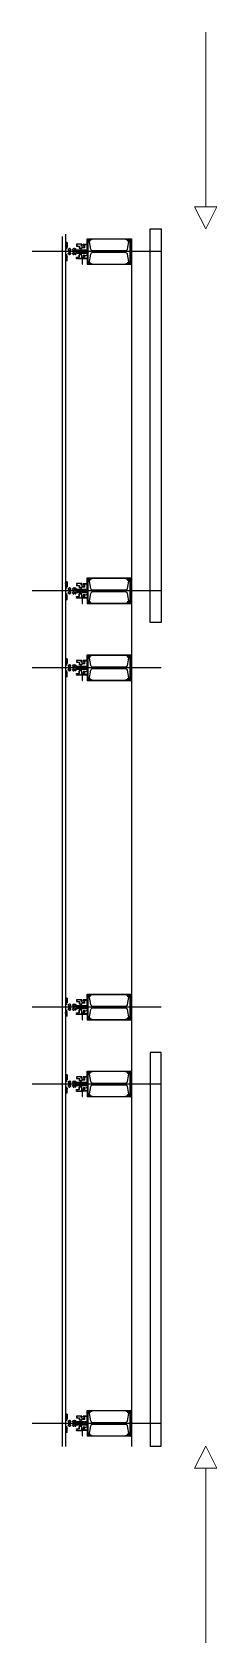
# Model space of a CAD drawing. Header units: metres. Extents: x -6536.4 to -6472.4, y -4878.1 to -4801.3.
# Drawn here: x -6523.16 to -6522.5, y -4844.53 to -4838.73 of the extents above; entities that cross this region are included whole.
import ezdxf

# ---------------------------------------------------------------- set-up
doc = ezdxf.new("R2010")
doc.units = ezdxf.units.M
doc.linetypes.add('plan alu +8.50$0$CACHE2', pattern=[4.7625, 3.175, -1.5875])
doc.layers.add('plan alu +8.50$0$A-MURS RIDEAUUX', color=150, linetype='Continuous', lineweight=25)
pattern_1 = [(45, (-9.6793684, 18.2487164), (-0.00088388348, 0.00088388348), []), (135, (-9.6793684, 18.2487164), (-0.00265165043, 0.00088388348), [0.003125, -0.001875])]

# ---------------------------------------------------------------- blocks, each defined once
blk = doc.blocks.new('*U657')
at = {"color": 0, "linetype": 'ByBlock'}
blk.add_lwpolyline([(0.0445, 0), (-0.0445, 0), (-0.0445, -0.0025, 0.366443), (-0.0424, -0.0049), (-0.009, -0.0105, -0.366443), (-0.0024, -0.0183), (-0.0024, -0.1341, -0.366443), (-0.009, -0.1419), (-0.0424, -0.1475, 0.366443), (-0.0445, -0.1499), (-0.0445, -0.1524), (0.0445, -0.1524), (0.0445, -0.1499, 0.366443), (0.0424, -0.1475), (0.009, -0.1419, -0.366443), (0.0024, -0.1341), (0.0024, -0.0183, -0.366443), (0.009, -0.0105), (0.0424, -0.0049, 0.366443), (0.0445, -0.0025)], format="xyb", close=True, dxfattribs=at)
blk = doc.blocks.new('plan alu +8.50$0$profil111')
at = {"linetype": 'ByBlock', "lineweight": -2}
h = blk.add_hatch(dxfattribs=at)
h.set_pattern_fill('ANSI38', color=0, scale=0.01, style=0)
h.set_pattern_definition(pattern_1)
h.paths.add_polyline_path([(-0.0303, -0.2358), (-0.0324, -0.2296), (-0.0203, -0.2296), (-0.0175, -0.2358)])
h.paths.add_polyline_path([(-0.0154, -0.2358), (-0.0175, -0.2358), (-0.0203, -0.2296), (-0.0154, -0.2296)])
h.paths.add_polyline_path([(-0.0303, -0.2358), (-0.0326, -0.2358), (-0.0326, -0.2296), (-0.0324, -0.2296)])
h = blk.add_hatch(dxfattribs=at)
h.set_pattern_fill('ANSI38', color=0, scale=0.01, style=0)
h.set_pattern_definition(pattern_1)
h.paths.add_polyline_path([(0.0303, -0.2358), (0.0324, -0.2296), (0.0203, -0.2296), (0.0175, -0.2358)])
h.paths.add_polyline_path([(0.0154, -0.2358), (0.0175, -0.2358), (0.0203, -0.2296), (0.0154, -0.2296)])
h.paths.add_polyline_path([(0.0303, -0.2358), (0.0326, -0.2358), (0.0326, -0.2296), (0.0324, -0.2296)])
at = {"color": 0, "linetype": 'plan alu +8.50$0$CACHE2', "lineweight": -2}
blk.add_line((0, 0.1089), (0, -0.3559), dxfattribs=at)
at = {"color": 0, "linetype": 'ByBlock', "lineweight": -2}
for p, q in [((-0.0457, 0), (0.0457, 0)), ((-0.0467, -0.1577), (-0.0467, -0.001)), ((-0.0447, -0.004), (-0.0447, -0.1427)), ((-0.0447, -0.004), (-0.0447, -0.0105)), ((-0.0447, -0.0105), (-0.0375, -0.0105)), ((-0.0427, -0.018), (-0.0447, -0.018)), ((0.0437, -0.003), (-0.0436, -0.003)), ((-0.0427, -0.012), (-0.0427, -0.018)), ((-0.0375, -0.012), (-0.0427, -0.012)), ((-0.0375, -0.0105), (-0.0375, -0.012)), ((0.0374, -0.0105), (0.0446, -0.0105)), ((0.0374, -0.012), (0.0374, -0.0105)), ((0.0426, -0.012), (0.0374, -0.012)), ((0.0426, -0.018), (0.0426, -0.012)), ((0.0446, -0.018), (0.0426, -0.018)), ((0.0446, -0.1427), (0.0446, -0.004)), ((0.0446, -0.0105), (0.0446, -0.004)), ((0.0466, -0.001), (0.0466, -0.1575)), ((-0.0052, -0.1577), (-0.0467, -0.1577)), ((-0.0447, -0.1427), (-0.0427, -0.1427)), ((-0.0375, -0.1502), (-0.0447, -0.1502)), ((-0.0447, -0.1502), (-0.0447, -0.1552)), ((-0.0445, -0.1554), (0.0444, -0.1554)), ((-0.0427, -0.1427), (-0.0427, -0.1487)), ((-0.0427, -0.1487), (-0.0375, -0.1487)), ((-0.0375, -0.1487), (-0.0375, -0.1502)), ((-0.026, -0.1579), (-0.026, -0.1725)), ((-0.0258, -0.1727), (-0.0227, -0.1727)), ((-0.0245, -0.1579), (-0.0245, -0.1665)), ((-0.0245, -0.171), (-0.0245, -0.1684)), ((-0.0142, -0.1667), (-0.0243, -0.1667)), ((-0.0243, -0.1682), (-0.0157, -0.1682)), ((-0.0243, -0.1712), (-0.0227, -0.1712)), ((-0.0225, -0.1714), (-0.0225, -0.1725)), ((-0.0175, -0.1725), (-0.0175, -0.1714)), ((-0.0173, -0.1712), (-0.0157, -0.1712)), ((-0.0142, -0.1727), (-0.0173, -0.1727)), ((-0.0155, -0.171), (-0.0155, -0.1684)), ((-0.014, -0.1669), (-0.014, -0.1725)), ((-0.005, -0.1579), (-0.005, -0.1935)), ((-0.0026, -0.1579), (-0.0026, -0.1585)), ((-0.0026, -0.1585), (-0.0023, -0.1585)), ((-0.0026, -0.1593), (-0.0026, -0.1601)), ((-0.0023, -0.1593), (-0.0026, -0.1593)), ((-0.0026, -0.1601), (-0.0023, -0.1601)), ((-0.0026, -0.1609), (-0.0026, -0.1617)), ((-0.0023, -0.1609), (-0.0026, -0.1609)), ((-0.0026, -0.1617), (-0.0023, -0.1617)), ((-0.0026, -0.1625), (-0.0026, -0.1633)), ((-0.0023, -0.1625), (-0.0026, -0.1625)), ((-0.0026, -0.1633), (-0.0023, -0.1633)), ((-0.0026, -0.1641), (-0.0026, -0.1649)), ((-0.0023, -0.1641), (-0.0026, -0.1641)), ((-0.0026, -0.1649), (-0.0023, -0.1649)), ((-0.0026, -0.1657), (-0.0026, -0.1665)), ((-0.0023, -0.1657), (-0.0026, -0.1657)), ((-0.0026, -0.1665), (-0.0023, -0.1665)), ((-0.0026, -0.1673), (-0.0026, -0.1681)), ((-0.0023, -0.1673), (-0.0026, -0.1673)), ((-0.0026, -0.1681), (-0.0023, -0.1681)), ((-0.0023, -0.1689), (-0.0026, -0.1689)), ((-0.0026, -0.1689), (-0.0026, -0.1697)), ((-0.0026, -0.1697), (-0.0023, -0.1697)), ((-0.0023, -0.1705), (-0.0026, -0.1705)), ((-0.0026, -0.1705), (-0.0026, -0.1713)), ((-0.0026, -0.1713), (-0.0023, -0.1713)), ((-0.0023, -0.1721), (-0.0026, -0.1721)), ((-0.0026, -0.1721), (-0.0026, -0.1729)), ((-0.0026, -0.1729), (-0.0023, -0.1729)), ((-0.0023, -0.1737), (-0.0026, -0.1737)), ((-0.0026, -0.1737), (-0.0026, -0.174)), ((0.0024, -0.1577), (-0.0024, -0.1577)), ((-0.0021, -0.1587), (-0.0021, -0.1591)), ((-0.0021, -0.1603), (-0.0021, -0.1607)), ((-0.0021, -0.1619), (-0.0021, -0.1623)), ((-0.0021, -0.1635), (-0.0021, -0.1639)), ((-0.0021, -0.1651), (-0.0021, -0.1655)), ((-0.0021, -0.1667), (-0.0021, -0.1671)), ((-0.0021, -0.1683), (-0.0021, -0.1687)), ((-0.0021, -0.1699), (-0.0021, -0.1703)), ((-0.0021, -0.1715), (-0.0021, -0.1719)), ((-0.0021, -0.1731), (-0.0021, -0.1735)), ((0.0021, -0.1595), (0.0021, -0.1591)), ((0.0021, -0.1611), (0.0021, -0.1607)), ((0.0021, -0.1627), (0.0021, -0.1623)), ((0.0021, -0.1643), (0.0021, -0.1639)), ((0.0021, -0.1659), (0.0021, -0.1655)), ((0.0021, -0.1675), (0.0021, -0.1671)), ((0.0021, -0.1691), (0.0021, -0.1687)), ((0.0021, -0.1707), (0.0021, -0.1703)), ((0.0021, -0.1723), (0.0021, -0.1719)), ((0.0021, -0.174), (0.0021, -0.1735)), ((0.0023, -0.1589), (0.0026, -0.1589)), ((0.0026, -0.1597), (0.0023, -0.1597)), ((0.0023, -0.1605), (0.0026, -0.1605)), ((0.0026, -0.1613), (0.0023, -0.1613)), ((0.0023, -0.1621), (0.0026, -0.1621)), ((0.0026, -0.1629), (0.0023, -0.1629)), ((0.0023, -0.1637), (0.0026, -0.1637)), ((0.0026, -0.1645), (0.0023, -0.1645)), ((0.0023, -0.1653), (0.0026, -0.1653)), ((0.0026, -0.1661), (0.0023, -0.1661)), ((0.0023, -0.1669), (0.0026, -0.1669)), ((0.0026, -0.1677), (0.0023, -0.1677)), ((0.0023, -0.1685), (0.0026, -0.1685)), ((0.0026, -0.1693), (0.0023, -0.1693)), ((0.0023, -0.1701), (0.0026, -0.1701)), ((0.0026, -0.1709), (0.0023, -0.1709)), ((0.0023, -0.1717), (0.0026, -0.1717)), ((0.0026, -0.1725), (0.0023, -0.1725)), ((0.0023, -0.1733), (0.0026, -0.1733)), ((0.0026, -0.1589), (0.0026, -0.1579)), ((0.0026, -0.1605), (0.0026, -0.1597)), ((0.0026, -0.1621), (0.0026, -0.1613)), ((0.0026, -0.1637), (0.0026, -0.1629)), ((0.0026, -0.1653), (0.0026, -0.1645)), ((0.0026, -0.1669), (0.0026, -0.1661)), ((0.0026, -0.1685), (0.0026, -0.1677)), ((0.0026, -0.1701), (0.0026, -0.1693)), ((0.0026, -0.1717), (0.0026, -0.1709)), ((0.0026, -0.1733), (0.0026, -0.1725)), ((0.005, -0.1935), (0.005, -0.1579)), ((0.005, -0.1579), (0.005, -0.1935)), ((0.0052, -0.1577), (0.0109, -0.1577)), ((0.0052, -0.1577), (0.0464, -0.1577)), ((0.0149, -0.1664), (0.0111, -0.1578)), ((0.0138, -0.1669), (0.0138, -0.1727)), ((0.014, -0.1667), (0.0147, -0.1667)), ((0.014, -0.1669), (0.014, -0.1725)), ((0.0243, -0.1667), (0.0142, -0.1667)), ((0.0142, -0.1727), (0.0173, -0.1727)), ((0.0155, -0.171), (0.0155, -0.1684)), ((0.0243, -0.1682), (0.0157, -0.1682)), ((0.0173, -0.1712), (0.0157, -0.1712)), ((0.0175, -0.1725), (0.0175, -0.1714)), ((0.0225, -0.1714), (0.0225, -0.1725)), ((0.0243, -0.1712), (0.0227, -0.1712)), ((0.0227, -0.1727), (0.0258, -0.1727)), ((0.0245, -0.1577), (0.0245, -0.1665)), ((0.0245, -0.171), (0.0245, -0.1684)), ((0.026, -0.1577), (0.026, -0.1725)), ((0.0374, -0.1502), (0.0374, -0.1487)), ((0.0374, -0.1487), (0.0426, -0.1487)), ((0.0446, -0.1502), (0.0374, -0.1502)), ((0.0426, -0.1487), (0.0426, -0.1427)), ((0.0426, -0.1427), (0.0446, -0.1427)), ((0.0446, -0.1552), (0.0446, -0.1502)), ((-0.0326, -0.2296), (-0.0326, -0.2359)), ((-0.0326, -0.2296), (-0.0154, -0.2296)), ((-0.0265, -0.1774), (-0.0265, -0.1961)), ((-0.0263, -0.1772), (-0.0242, -0.1772)), ((-0.0263, -0.1963), (-0.0242, -0.1963)), ((-0.024, -0.1774), (-0.024, -0.1792)), ((-0.024, -0.1961), (-0.024, -0.1943)), ((-0.0219, -0.1794), (-0.0238, -0.1794)), ((-0.0219, -0.1941), (-0.0238, -0.1941)), ((-0.0217, -0.1774), (-0.0217, -0.1792)), ((-0.0217, -0.1943), (-0.0217, -0.1963)), ((-0.0215, -0.1772), (-0.0112, -0.1772)), ((-0.0215, -0.1965), (-0.0202, -0.1965)), ((-0.02, -0.1869), (-0.02, -0.186)), ((-0.02, -0.1963), (-0.02, -0.1869)), ((-0.0198, -0.1857), (-0.011, -0.1857)), ((-0.0198, -0.1867), (-0.0112, -0.1867)), ((-0.0154, -0.2359), (-0.0154, -0.2296)), ((-0.011, -0.1774), (-0.011, -0.1865)), ((-0.0109, -0.2359), (-0.0109, -0.2294)), ((-0.0107, -0.2039), (-0.0107, -0.2062)), ((-0.0107, -0.2085), (-0.0107, -0.2062)), ((-0.0107, -0.2189), (-0.0107, -0.2213)), ((-0.0107, -0.2236), (-0.0107, -0.2213)), ((-0.0093, -0.203), (-0.0105, -0.2036)), ((-0.0093, -0.2093), (-0.0105, -0.2088)), ((-0.0093, -0.2181), (-0.0105, -0.2187)), ((-0.0093, -0.2244), (-0.0105, -0.2239)), ((-0.01, -0.2011), (-0.01, -0.1999)), ((-0.0083, -0.2014), (-0.0097, -0.2014)), ((0.0124, -0.1798), (-0.0095, -0.1798)), ((-0.009, -0.2034), (-0.009, -0.2032)), ((-0.009, -0.209), (-0.009, -0.2091)), ((-0.009, -0.2185), (-0.009, -0.2183)), ((-0.009, -0.2241), (-0.009, -0.2242)), ((-0.0083, -0.2037), (-0.0087, -0.2037)), ((-0.0083, -0.2087), (-0.0087, -0.2087)), ((-0.0083, -0.2188), (-0.0087, -0.2188)), ((-0.0083, -0.2238), (-0.0087, -0.2238)), ((-0.008, -0.2034), (-0.008, -0.2017)), ((-0.008, -0.209), (-0.008, -0.2108)), ((-0.008, -0.2185), (-0.008, -0.2168)), ((-0.008, -0.2241), (-0.008, -0.2259)), ((-0.0078, -0.211), (-0.0065, -0.211)), ((-0.0078, -0.2261), (-0.0065, -0.2261)), ((-0.0077, -0.2165), (-0.0065, -0.2165)), ((-0.0055, -0.2049), (-0.0055, -0.2006)), ((-0.0055, -0.2075), (-0.0055, -0.21)), ((-0.0055, -0.22), (-0.0055, -0.2175)), ((-0.0055, -0.22), (-0.0055, -0.2175)), ((-0.0055, -0.2225), (-0.0055, -0.2251)), ((-0.0052, -0.2052), (0.0021, -0.2058)), ((-0.0052, -0.2072), (0.0021, -0.2066)), ((-0.0052, -0.2203), (0.0021, -0.2209)), ((-0.0052, -0.2222), (0.0021, -0.2217)), ((-0.0048, -0.1937), (-0.0028, -0.1937)), ((-0.0026, -0.1761), (-0.0026, -0.1755)), ((-0.0026, -0.1761), (-0.0023, -0.1761)), ((-0.0026, -0.1777), (-0.0026, -0.1769)), ((-0.0026, -0.1769), (-0.0023, -0.1769)), ((-0.0023, -0.1777), (-0.0026, -0.1777)), ((-0.0026, -0.1793), (-0.0026, -0.1785)), ((-0.0026, -0.1785), (-0.0023, -0.1785)), ((-0.0026, -0.1793), (-0.0023, -0.1793)), ((-0.0026, -0.1809), (-0.0026, -0.1801)), ((-0.0026, -0.1801), (-0.0023, -0.1801)), ((-0.0023, -0.1809), (-0.0026, -0.1809)), ((-0.0026, -0.1825), (-0.0026, -0.1817)), ((-0.0026, -0.1817), (-0.0023, -0.1817)), ((-0.0026, -0.1825), (-0.0023, -0.1825)), ((-0.0026, -0.1841), (-0.0026, -0.1833)), ((-0.0026, -0.1833), (-0.0023, -0.1833)), ((-0.0023, -0.1841), (-0.0026, -0.1841)), ((-0.0026, -0.1857), (-0.0026, -0.1849)), ((-0.0026, -0.1849), (-0.0023, -0.1849)), ((-0.0026, -0.1857), (-0.0023, -0.1857)), ((-0.0026, -0.1873), (-0.0026, -0.1865)), ((-0.0026, -0.1865), (-0.0023, -0.1865)), ((-0.0023, -0.1873), (-0.0026, -0.1873)), ((-0.0026, -0.1889), (-0.0026, -0.1881)), ((-0.0026, -0.1881), (-0.0023, -0.1881)), ((-0.0026, -0.1889), (-0.0023, -0.1889)), ((-0.0026, -0.1905), (-0.0026, -0.1897)), ((-0.0026, -0.1897), (-0.0023, -0.1897)), ((-0.0023, -0.1905), (-0.0026, -0.1905)), ((-0.0026, -0.1921), (-0.0026, -0.1913)), ((-0.0026, -0.1913), (-0.0023, -0.1913)), ((-0.0026, -0.1921), (-0.0023, -0.1921)), ((-0.0026, -0.1935), (-0.0026, -0.1929)), ((-0.0026, -0.1929), (-0.0023, -0.1929)), ((-0.0024, -0.1742), (0.0019, -0.1742)), ((-0.0024, -0.1753), (0.0024, -0.1753)), ((-0.0021, -0.1767), (-0.0021, -0.1763)), ((-0.0021, -0.1783), (-0.0021, -0.1779)), ((-0.0021, -0.1799), (-0.0021, -0.1795)), ((-0.0021, -0.1815), (-0.0021, -0.1811)), ((-0.0021, -0.1831), (-0.0021, -0.1827)), ((-0.0021, -0.1847), (-0.0021, -0.1843)), ((-0.0021, -0.1863), (-0.0021, -0.1859)), ((-0.0021, -0.1879), (-0.0021, -0.1875)), ((-0.0021, -0.1895), (-0.0021, -0.1891)), ((-0.0021, -0.1911), (-0.0021, -0.1907)), ((-0.0021, -0.1927), (-0.0021, -0.1923)), ((0.0052, -0.2052), (-0.0021, -0.2058)), ((0.0052, -0.2072), (-0.0021, -0.2066)), ((0.0052, -0.2203), (-0.0021, -0.2209)), ((0.0052, -0.2222), (-0.0021, -0.2217)), ((0.0021, -0.1771), (0.0021, -0.1767)), ((0.0021, -0.1787), (0.0021, -0.1783)), ((0.0021, -0.1803), (0.0021, -0.1799)), ((0.0021, -0.1819), (0.0021, -0.1815)), ((0.0021, -0.1835), (0.0021, -0.1831)), ((0.0021, -0.1851), (0.0021, -0.1847)), ((0.0021, -0.1867), (0.0021, -0.1863)), ((0.0021, -0.1883), (0.0021, -0.1879)), ((0.0021, -0.1899), (0.0021, -0.1895)), ((0.0021, -0.1915), (0.0021, -0.1911)), ((0.0021, -0.1931), (0.0021, -0.1927)), ((0.0026, -0.1765), (0.0023, -0.1765)), ((0.0026, -0.1773), (0.0023, -0.1773)), ((0.0023, -0.1781), (0.0026, -0.1781)), ((0.0026, -0.1789), (0.0023, -0.1789)), ((0.0026, -0.1797), (0.0023, -0.1797)), ((0.0026, -0.1805), (0.0023, -0.1805)), ((0.0023, -0.1813), (0.0026, -0.1813)), ((0.0026, -0.1821), (0.0023, -0.1821)), ((0.0026, -0.1829), (0.0023, -0.1829)), ((0.0026, -0.1837), (0.0023, -0.1837)), ((0.0023, -0.1845), (0.0026, -0.1845)), ((0.0026, -0.1853), (0.0023, -0.1853)), ((0.0026, -0.1861), (0.0023, -0.1861)), ((0.0026, -0.1869), (0.0023, -0.1869)), ((0.0023, -0.1877), (0.0026, -0.1877)), ((0.0026, -0.1885), (0.0023, -0.1885)), ((0.0026, -0.1893), (0.0023, -0.1893)), ((0.0026, -0.1901), (0.0023, -0.1901)), ((0.0023, -0.1909), (0.0026, -0.1909)), ((0.0026, -0.1917), (0.0023, -0.1917)), ((0.0026, -0.1925), (0.0023, -0.1925)), ((0.0026, -0.1933), (0.0023, -0.1933)), ((0.0026, -0.1765), (0.0026, -0.1755)), ((0.0026, -0.1781), (0.0026, -0.1773)), ((0.0026, -0.1797), (0.0026, -0.1789)), ((0.0026, -0.1813), (0.0026, -0.1805)), ((0.0026, -0.1829), (0.0026, -0.1821)), ((0.0026, -0.1845), (0.0026, -0.1837)), ((0.0026, -0.1861), (0.0026, -0.1853)), ((0.0026, -0.1877), (0.0026, -0.1869)), ((0.0026, -0.1893), (0.0026, -0.1885)), ((0.0026, -0.1909), (0.0026, -0.1901)), ((0.0026, -0.1925), (0.0026, -0.1917)), ((0.0026, -0.1935), (0.0026, -0.1933)), ((0.0028, -0.1937), (0.0048, -0.1937)), ((0.0055, -0.2049), (0.0055, -0.2006)), ((0.0055, -0.2049), (0.0055, -0.2006)), ((0.0055, -0.2075), (0.0055, -0.21)), ((0.0055, -0.2075), (0.0055, -0.21)), ((0.0055, -0.22), (0.0055, -0.2175)), ((0.0055, -0.22), (0.0055, -0.2175)), ((0.0055, -0.22), (0.0055, -0.2175)), ((0.0055, -0.22), (0.0055, -0.2175)), ((0.0055, -0.2225), (0.0055, -0.2251)), ((0.0055, -0.2225), (0.0055, -0.2251)), ((0.0078, -0.211), (0.0065, -0.211)), ((0.0078, -0.211), (0.0065, -0.211)), ((0.0077, -0.2165), (0.0065, -0.2165)), ((0.0077, -0.2165), (0.0065, -0.2165)), ((0.0077, -0.2261), (0.0065, -0.2261)), ((0.0078, -0.2261), (0.0065, -0.2261)), ((0.008, -0.2034), (0.008, -0.2017)), ((0.008, -0.2034), (0.008, -0.2017)), ((0.008, -0.209), (0.008, -0.2108)), ((0.008, -0.209), (0.008, -0.2108)), ((0.008, -0.2185), (0.008, -0.2168)), ((0.008, -0.2185), (0.008, -0.2168)), ((0.008, -0.2241), (0.008, -0.2258)), ((0.008, -0.2241), (0.008, -0.2259)), ((0.0083, -0.2014), (0.0097, -0.2014)), ((0.0083, -0.2014), (0.0097, -0.2014)), ((0.0083, -0.2037), (0.0087, -0.2037)), ((0.0083, -0.2037), (0.0087, -0.2037)), ((0.0083, -0.2087), (0.0087, -0.2087)), ((0.0083, -0.2087), (0.0087, -0.2087)), ((0.0083, -0.2188), (0.0087, -0.2188)), ((0.0083, -0.2188), (0.0087, -0.2188)), ((0.0083, -0.2238), (0.0087, -0.2238)), ((0.0083, -0.2238), (0.0087, -0.2238)), ((0.009, -0.2034), (0.009, -0.2032)), ((0.009, -0.2034), (0.009, -0.2032)), ((0.009, -0.209), (0.009, -0.2091)), ((0.009, -0.209), (0.009, -0.2091)), ((0.009, -0.2185), (0.009, -0.2183)), ((0.009, -0.2185), (0.009, -0.2183)), ((0.009, -0.2241), (0.009, -0.2242)), ((0.009, -0.2241), (0.009, -0.2242)), ((0.0093, -0.203), (0.0105, -0.2036)), ((0.0093, -0.203), (0.0105, -0.2036)), ((0.0093, -0.2093), (0.0105, -0.2088)), ((0.0093, -0.2093), (0.0105, -0.2088)), ((0.0093, -0.2181), (0.0105, -0.2187)), ((0.0093, -0.2181), (0.0105, -0.2187)), ((0.0093, -0.2244), (0.0105, -0.2239)), ((0.0093, -0.2244), (0.0105, -0.2239)), ((0.01, -0.2011), (0.01, -0.1999)), ((0.01, -0.2011), (0.01, -0.1999)), ((0.0107, -0.2039), (0.0107, -0.2062)), ((0.0107, -0.2039), (0.0107, -0.2062)), ((0.0107, -0.2085), (0.0107, -0.2062)), ((0.0107, -0.2085), (0.0107, -0.2062)), ((0.0107, -0.2189), (0.0107, -0.2213)), ((0.0107, -0.2189), (0.0107, -0.2213)), ((0.0107, -0.2236), (0.0107, -0.2213)), ((0.0107, -0.2236), (0.0107, -0.2213)), ((0.0109, -0.2359), (0.0109, -0.2294)), ((0.011, -0.1774), (0.011, -0.1865)), ((0.0198, -0.1857), (0.011, -0.1857)), ((0.0215, -0.1772), (0.0112, -0.1772)), ((0.0198, -0.1867), (0.0112, -0.1867)), ((0.0326, -0.2296), (0.0154, -0.2296)), ((0.0154, -0.2359), (0.0154, -0.2296)), ((0.02, -0.1767), (0.02, -0.1755)), ((0.02, -0.1869), (0.02, -0.186)), ((0.02, -0.1963), (0.02, -0.1869)), ((0.0451, -0.1753), (0.0202, -0.1753)), ((0.0215, -0.1965), (0.0202, -0.1965)), ((0.0217, -0.1774), (0.0217, -0.1792)), ((0.0217, -0.1943), (0.0217, -0.1963)), ((0.0219, -0.1794), (0.0238, -0.1794)), ((0.0219, -0.1941), (0.0238, -0.1941)), ((0.024, -0.1774), (0.024, -0.1792)), ((0.024, -0.1961), (0.024, -0.1943)), ((0.0263, -0.1772), (0.0242, -0.1772)), ((0.0263, -0.1963), (0.0242, -0.1963)), ((0.0265, -0.1774), (0.0265, -0.1961)), ((0.0326, -0.2296), (0.0326, -0.2359))]:
    blk.add_line(p, q, dxfattribs=at)
at = {"color": 0, "linetype": 'ByBlock', "lineweight": -2, "ltscale": 10}
blk.add_lwpolyline([(0.005, -0.1554), (-0.005, -0.1554), (-0.005, -0.1827), (0.005, -0.1827)], close=True, dxfattribs=at)
at = {"color": 0, "linetype": 'ByBlock', "lineweight": -2}
for centre, radius, start, end in [((-0.0457, -0.001), 0.001, 90, 180), ((0.0457, -0.001), 0.001, 0, 90), ((-0.0436, -0.004), 0.001, 90, 180), ((0.0437, -0.004), 0.001, 0, 90), ((-0.0258, -0.1725), 0.0002, 180, 270), ((-0.0243, -0.1579), 0.0002, 90, 180), ((-0.0243, -0.1665), 0.0002, 180, 270), ((-0.0243, -0.1684), 0.0002, 90, 180), ((-0.0243, -0.171), 0.0002, 180, 270), ((-0.0227, -0.1714), 0.0002, 0, 90), ((-0.0227, -0.1725), 0.0002, 270, 0), ((-0.0173, -0.1714), 0.0002, 90, 180), ((-0.0173, -0.1725), 0.0002, 180, 270), ((-0.0157, -0.1684), 0.0002, 0, 90), ((-0.0157, -0.171), 0.0002, 270, 0), ((-0.0142, -0.1669), 0.0002, 0, 90), ((-0.0142, -0.1725), 0.0002, 270, 0), ((-0.0052, -0.1579), 0.0002, 0, 90), ((-0.0024, -0.1579), 0.0002, 90, 180), ((-0.0024, -0.174), 0.0002, 180, 270), ((-0.0023, -0.1587), 0.0002, 0, 90), ((-0.0023, -0.1591), 0.0002, 270, 0), ((-0.0023, -0.1603), 0.0002, 0, 90), ((-0.0023, -0.1607), 0.0002, 270, 0), ((-0.0023, -0.1619), 0.0002, 0, 90), ((-0.0023, -0.1623), 0.0002, 270, 0), ((-0.0023, -0.1635), 0.0002, 0, 90), ((-0.0023, -0.1639), 0.0002, 270, 0), ((-0.0023, -0.1651), 0.0002, 0, 90), ((-0.0023, -0.1655), 0.0002, 270, 0), ((-0.0023, -0.1667), 0.0002, 0, 90), ((-0.0023, -0.1671), 0.0002, 270, 0), ((-0.0023, -0.1683), 0.0002, 0, 90), ((-0.0023, -0.1687), 0.0002, 270, 0), ((-0.0023, -0.1699), 0.0002, 0, 90), ((-0.0023, -0.1703), 0.0002, 270, 0), ((-0.0023, -0.1715), 0.0002, 0, 90), ((-0.0023, -0.1719), 0.0002, 270, 0), ((-0.0023, -0.1731), 0.0002, 0, 90), ((-0.0023, -0.1735), 0.0002, 270, 0), ((0.0019, -0.174), 0.0002, 270, 0), ((0.0023, -0.1591), 0.0002, 90, 180), ((0.0023, -0.1595), 0.0002, 180, 270), ((0.0023, -0.1607), 0.0002, 90, 180), ((0.0023, -0.1611), 0.0002, 180, 270), ((0.0023, -0.1623), 0.0002, 90, 180), ((0.0023, -0.1627), 0.0002, 180, 270), ((0.0023, -0.1639), 0.0002, 90, 180), ((0.0023, -0.1643), 0.0002, 180, 270), ((0.0023, -0.1655), 0.0002, 90, 180), ((0.0023, -0.1659), 0.0002, 180, 270), ((0.0023, -0.1671), 0.0002, 90, 180), ((0.0023, -0.1675), 0.0002, 180, 270), ((0.0023, -0.1687), 0.0002, 90, 180), ((0.0023, -0.1691), 0.0002, 180, 270), ((0.0023, -0.1703), 0.0002, 90, 180), ((0.0023, -0.1707), 0.0002, 180, 270), ((0.0023, -0.1719), 0.0002, 90, 180), ((0.0023, -0.1723), 0.0002, 180, 270), ((0.0023, -0.1735), 0.0002, 90, 180), ((0.0024, -0.1579), 0.0002, 0, 90), ((0.0052, -0.1579), 0.0002, 90, 180), ((0.0052, -0.1579), 0.0002, 90, 180), ((0.0109, -0.1579), 0.0002, 23.96249, 90), ((0.014, -0.1669), 0.0002, 90, 180), ((0.0142, -0.1669), 0.0002, 90, 180), ((0.0142, -0.1725), 0.0002, 180, 270), ((0.0147, -0.1665), 0.0002, 270, 23.96249), ((0.0157, -0.1684), 0.0002, 90, 180), ((0.0157, -0.171), 0.0002, 180, 270), ((0.0173, -0.1714), 0.0002, 0, 90), ((0.0173, -0.1725), 0.0002, 270, 0), ((0.0227, -0.1714), 0.0002, 90, 180), ((0.0227, -0.1725), 0.0002, 180, 270), ((0.0243, -0.1665), 0.0002, 270, 0), ((0.0243, -0.1684), 0.0002, 0, 90), ((0.0243, -0.171), 0.0002, 270, 0), ((0.0258, -0.1725), 0.0002, 270, 0), ((0.0444, -0.1552), 0.0002, 270, 0), ((0.0464, -0.1575), 0.0002, 270, 0), ((-0.0263, -0.1774), 0.0002, 90, 180), ((-0.0263, -0.1961), 0.0002, 180, 270), ((-0.0242, -0.1774), 0.0002, 0, 90), ((-0.0242, -0.1961), 0.0002, 270, 0), ((-0.0238, -0.1792), 0.0002, 180, 270), ((-0.0238, -0.1943), 0.0002, 90, 180), ((-0.0219, -0.1792), 0.0002, 270, 0), ((-0.0219, -0.1943), 0.0002, 0, 90), ((-0.0215, -0.1774), 0.0002, 90, 180), ((-0.0215, -0.1963), 0.0002, 180, 270), ((-0.0202, -0.1963), 0.0002, 270, 0), ((-0.0198, -0.186), 0.0002, 90, 180), ((-0.0198, -0.1869), 0.0002, 90, 180), ((-0.0112, -0.1774), 0.0002, 0, 90), ((-0.0112, -0.1865), 0.0002, 270, 0), ((-0.0104, -0.2039), 0.0003, 118.05384, 180), ((-0.0104, -0.2085), 0.0003, 180, 241.94616), ((-0.0104, -0.2189), 0.0003, 118.05384, 180), ((-0.0104, -0.2236), 0.0003, 180, 241.94616), ((-0.009, -0.1999), 0.001, 131.04024, 180), ((-0.0097, -0.2011), 0.0003, 180, 270), ((-0.0021, -0.2077), 0.0114, 87.07525, 131.21661), ((-0.0092, -0.2032), 0.0002, 0, 118.05384), ((-0.0092, -0.2091), 0.0002, 241.94616, 0), ((-0.0092, -0.2183), 0.0002, 0, 118.05384), ((-0.0092, -0.2242), 0.0002, 241.94616, 0), ((-0.0087, -0.2034), 0.0003, 180, 270), ((-0.0087, -0.209), 0.0003, 90, 180), ((-0.0087, -0.2185), 0.0003, 180, 270), ((-0.0087, -0.2241), 0.0003, 90, 180), ((-0.0083, -0.2017), 0.0003, 0, 90), ((-0.0083, -0.2034), 0.0003, 270, 0), ((-0.0083, -0.209), 0.0003, 0, 90), ((-0.0083, -0.2185), 0.0003, 270, 0), ((-0.0083, -0.2241), 0.0003, 0, 90), ((-0.0078, -0.2108), 0.0002, 180, 270), ((-0.0077, -0.2168), 0.0003, 90, 180), ((-0.0078, -0.2259), 0.0002, 180, 270), ((-0.0059, -0.1996), 0.0008, 140.38723, 276.84302), ((-0.0021, -0.2025), 0.0056, 82.98149, 142.3345), ((-0.0065, -0.21), 0.001, 270, 0), ((-0.0065, -0.2175), 0.001, 0, 90), ((-0.0065, -0.2251), 0.001, 270, 0), ((-0.0058, -0.2006), 0.0003, 0, 96.84302), ((-0.0052, -0.2049), 0.0003, 180, 265.4588), ((-0.0052, -0.2075), 0.0003, 94.5412, 180), ((-0.0052, -0.22), 0.0003, 180, 265.4588), ((-0.0052, -0.2225), 0.0003, 94.5412, 180), ((-0.0048, -0.1935), 0.0002, 180, 270), ((-0.0028, -0.1935), 0.0002, 270, 0), ((-0.0024, -0.1755), 0.0002, 90, 180), ((-0.0021, -0.2062), 0.0004, 97.47774, 262.52226), ((-0.0021, -0.2213), 0.0004, 97.47774, 262.52226), ((-0.0023, -0.1763), 0.0002, 0, 90), ((-0.0023, -0.1767), 0.0002, 270, 0), ((-0.0023, -0.1779), 0.0002, 0, 90), ((-0.0023, -0.1783), 0.0002, 270, 0), ((-0.0023, -0.1795), 0.0002, 0, 90), ((-0.0023, -0.1799), 0.0002, 270, 0), ((-0.0023, -0.1811), 0.0002, 0, 90), ((-0.0023, -0.1815), 0.0002, 270, 0), ((-0.0023, -0.1827), 0.0002, 0, 90), ((-0.0023, -0.1831), 0.0002, 270, 0), ((-0.0023, -0.1843), 0.0002, 0, 90), ((-0.0023, -0.1847), 0.0002, 270, 0), ((-0.0023, -0.1859), 0.0002, 0, 90), ((-0.0023, -0.1863), 0.0002, 270, 0), ((-0.0023, -0.1875), 0.0002, 0, 90), ((-0.0023, -0.1879), 0.0002, 270, 0), ((-0.0023, -0.1891), 0.0002, 0, 90), ((-0.0023, -0.1895), 0.0002, 270, 0), ((-0.0023, -0.1907), 0.0002, 0, 90), ((-0.0023, -0.1911), 0.0002, 270, 0), ((-0.0023, -0.1923), 0.0002, 0, 90), ((-0.0023, -0.1927), 0.0002, 270, 0), ((-0.0015, -0.1966), 0.0003, 291.12348, 94.77453), ((0.0015, -0.1966), 0.0003, 85.22547, 248.87652), ((0.0021, -0.2025), 0.0056, 37.6655, 97.01851), ((0.0021, -0.2077), 0.0114, 48.78339, 92.92475), ((0.0023, -0.1767), 0.0002, 90, 180), ((0.0023, -0.1771), 0.0002, 180, 270), ((0.0023, -0.1783), 0.0002, 90, 180), ((0.0023, -0.1787), 0.0002, 180, 270), ((0.0023, -0.1799), 0.0002, 90, 180), ((0.0023, -0.1803), 0.0002, 180, 270), ((0.0023, -0.1815), 0.0002, 90, 180), ((0.0023, -0.1819), 0.0002, 180, 270), ((0.0023, -0.1831), 0.0002, 90, 180), ((0.0023, -0.1835), 0.0002, 180, 270), ((0.0023, -0.1847), 0.0002, 90, 180), ((0.0023, -0.1851), 0.0002, 180, 270), ((0.0023, -0.1863), 0.0002, 90, 180), ((0.0023, -0.1867), 0.0002, 180, 270), ((0.0023, -0.1879), 0.0002, 90, 180), ((0.0023, -0.1883), 0.0002, 180, 270), ((0.0023, -0.1895), 0.0002, 90, 180), ((0.0023, -0.1899), 0.0002, 180, 270), ((0.0023, -0.1911), 0.0002, 90, 180), ((0.0023, -0.1915), 0.0002, 180, 270), ((0.0023, -0.1927), 0.0002, 90, 180), ((0.0023, -0.1931), 0.0002, 180, 270), ((0.0021, -0.2062), 0.0004, 277.47774, 82.52226), ((0.0021, -0.2213), 0.0004, 277.47774, 82.52226), ((0.0024, -0.1755), 0.0002, 0, 90), ((0.0028, -0.1935), 0.0002, 180, 270), ((0.0048, -0.1935), 0.0002, 270, 0), ((0.0052, -0.2049), 0.0003, 274.5412, 0), ((0.0052, -0.2049), 0.0003, 274.5412, 0), ((0.0052, -0.2075), 0.0003, 0, 85.4588), ((0.0052, -0.2075), 0.0003, 0, 85.4588), ((0.0052, -0.22), 0.0003, 274.5412, 0), ((0.0052, -0.22), 0.0003, 274.5412, 0), ((0.0052, -0.2225), 0.0003, 0, 85.4588), ((0.0052, -0.2225), 0.0003, 0, 85.4588), ((0.0058, -0.2006), 0.0003, 83.15698, 180), ((0.0058, -0.2006), 0.0003, 83.15698, 180), ((0.0065, -0.21), 0.001, 180, 270), ((0.0065, -0.21), 0.001, 180, 270), ((0.0065, -0.2175), 0.001, 90, 180), ((0.0065, -0.2175), 0.001, 90, 180), ((0.0065, -0.2251), 0.001, 180, 270), ((0.0065, -0.2251), 0.001, 180, 270), ((0.0059, -0.1996), 0.0008, 263.15698, 39.61277), ((0.0059, -0.1996), 0.0008, 263.15698, 39.61277), ((0.0077, -0.2168), 0.0003, 0, 90), ((0.0077, -0.2168), 0.0003, 0, 90), ((0.0077, -0.2258), 0.0003, 270, 0), ((0.0078, -0.2108), 0.0002, 270, 0), ((0.0078, -0.2108), 0.0002, 270, 0), ((0.0078, -0.2259), 0.0002, 270, 0), ((0.0083, -0.2017), 0.0003, 90, 180), ((0.0083, -0.2017), 0.0003, 90, 180), ((0.0083, -0.2034), 0.0003, 180, 270), ((0.0083, -0.2034), 0.0003, 180, 270), ((0.0083, -0.209), 0.0003, 90, 180), ((0.0083, -0.209), 0.0003, 90, 180), ((0.0083, -0.2185), 0.0003, 180, 270), ((0.0083, -0.2185), 0.0003, 180, 270), ((0.0083, -0.2241), 0.0003, 90, 180), ((0.0083, -0.2241), 0.0003, 90, 180), ((0.0087, -0.2034), 0.0003, 270, 0), ((0.0087, -0.2034), 0.0003, 270, 0), ((0.0087, -0.209), 0.0003, 0, 90), ((0.0087, -0.209), 0.0003, 0, 90), ((0.0087, -0.2185), 0.0003, 270, 0), ((0.0087, -0.2185), 0.0003, 270, 0), ((0.0087, -0.2241), 0.0003, 0, 90), ((0.0087, -0.2241), 0.0003, 0, 90), ((0.0092, -0.2032), 0.0002, 61.94616, 180), ((0.0092, -0.2032), 0.0002, 61.94616, 180), ((0.0092, -0.2091), 0.0002, 180, 298.05384), ((0.0092, -0.2091), 0.0002, 180, 298.05384), ((0.0092, -0.2183), 0.0002, 61.94616, 180), ((0.0092, -0.2183), 0.0002, 61.94616, 180), ((0.0092, -0.2242), 0.0002, 180, 298.05384), ((0.0092, -0.2242), 0.0002, 180, 298.05384), ((0.009, -0.1999), 0.001, 0, 48.95976), ((0.009, -0.1999), 0.001, 0, 48.95976), ((0.0097, -0.2011), 0.0003, 270, 0), ((0.0097, -0.2011), 0.0003, 270, 0), ((0.0104, -0.2039), 0.0003, 0, 61.94616), ((0.0104, -0.2039), 0.0003, 0, 61.94616), ((0.0104, -0.2085), 0.0003, 298.05384, 0), ((0.0104, -0.2085), 0.0003, 298.05384, 0), ((0.0104, -0.2189), 0.0003, 0, 61.94616), ((0.0104, -0.2189), 0.0003, 0, 61.94616), ((0.0104, -0.2236), 0.0003, 298.05384, 0), ((0.0104, -0.2236), 0.0003, 298.05384, 0), ((0.0112, -0.1774), 0.0002, 90, 180), ((0.0112, -0.1865), 0.0002, 180, 270), ((0.0198, -0.186), 0.0002, 0, 90), ((0.0198, -0.1869), 0.0002, 0, 90), ((0.0202, -0.1755), 0.0002, 90, 180), ((0.0202, -0.1963), 0.0002, 180, 270), ((0.0215, -0.1774), 0.0002, 0, 90), ((0.0215, -0.1963), 0.0002, 270, 0), ((0.0219, -0.1792), 0.0002, 180, 270), ((0.0219, -0.1943), 0.0002, 90, 180), ((0.0238, -0.1792), 0.0002, 270, 0), ((0.0238, -0.1943), 0.0002, 0, 90), ((0.0242, -0.1774), 0.0002, 90, 180), ((0.0242, -0.1961), 0.0002, 180, 270), ((0.0263, -0.1774), 0.0002, 0, 90), ((0.0263, -0.1961), 0.0002, 270, 0), ((0.0451, -0.1755), 0.0002, 0, 90)]:
    blk.add_arc(centre, radius, start, end, dxfattribs=at)
blk.add_blockref('*U657', (0, -0.003), dxfattribs=at)

msp = doc.modelspace()

# ---------------------------------------------------------------- linework, layer by layer
at = {"layer": 'plan alu +8.50$0$A-MURS RIDEAUUX', "color": 150, "linetype": 'Continuous', "lineweight": 18}
for p, q in [((-6522.5398, -4838.7286, 25817.4762), (-6522.5398, -4839.3578, 25817.4762)), ((-6522.5398, -4844.5331, 17234.5991), (-6522.5398, -4843.904, 17234.5991))]:
    msp.add_line(p, q, dxfattribs=at)
at = {"layer": 'plan alu +8.50$0$A-MURS RIDEAUUX', "color": 4}
for p, q in [((-6523.0567, -4839.4654, 25817.4762), (-6523.0567, -4843.789, 17234.5991)), ((-6523.0567, -4839.4728, 25817.4762), (-6523.0567, -4843.8257, 34462.6387)), ((-6523.0447, -4839.4567, 25817.4762), (-6523.0447, -4843.789, 17234.5991)), ((-6523.0447, -4839.4728, 25817.4762), (-6523.0447, -4843.8257, 34462.6387))]:
    msp.add_line(p, q, dxfattribs=at)
at = {"layer": 'plan alu +8.50$0$A-MURS RIDEAUUX'}
msp.add_line((-6522.8067, -4839.4728, 25817.4762), (-6522.8067, -4843.8257, 34462.6387), dxfattribs=at)
at = {"layer": 'plan alu +8.50$0$A-MURS RIDEAUUX', "color": 150, "linetype": 'Continuous', "lineweight": 25}
for points, elevation in [([(-6522.6998, -4840.8561), (-6522.7398, -4840.8561), (-6522.7398, -4839.4378), (-6522.6998, -4839.4378)], 34400.3534), ([(-6522.6998, -4842.4056), (-6522.7398, -4842.4056), (-6522.7398, -4843.824), (-6522.6998, -4843.824)], 25817.4762)]:
    msp.add_lwpolyline(points, close=True, dxfattribs=dict(at, elevation=elevation))
at = {"layer": 'plan alu +8.50$0$A-MURS RIDEAUUX', "color": 150, "linetype": 'Continuous', "lineweight": 18}
for points in [[(-6522.5798, -4839.3578, 25817.4762), (-6522.4998, -4839.3578, 25817.4762), (-6522.5398, -4839.4378, 25817.4762)], [(-6522.5798, -4843.904, 17234.5991), (-6522.4998, -4843.904, 17234.5991), (-6522.5398, -4843.824, 17234.5991)]]:
    msp.add_3dface(points, dxfattribs=at)

# ---------------------------------------------------------------- block references
at = {"layer": 'plan alu +8.50$0$A-MURS RIDEAUUX', "rotation": 270.0000000070745}
for p in [(-6522.8088, -4839.5194, 25815.2824), (-6522.8088, -4839.5194, 25815.2824), (-6522.8088, -4840.7423, 17232.4052), (-6522.8088, -4841.0194, 25815.2824), (-6522.8088, -4842.2423, 17232.4052), (-6522.8088, -4842.5194, 25815.2824), (-6522.8088, -4843.7423, 17232.4052)]:
    msp.add_blockref('plan alu +8.50$0$profil111', p, dxfattribs=at)

doc.saveas('drawing.dxf')
